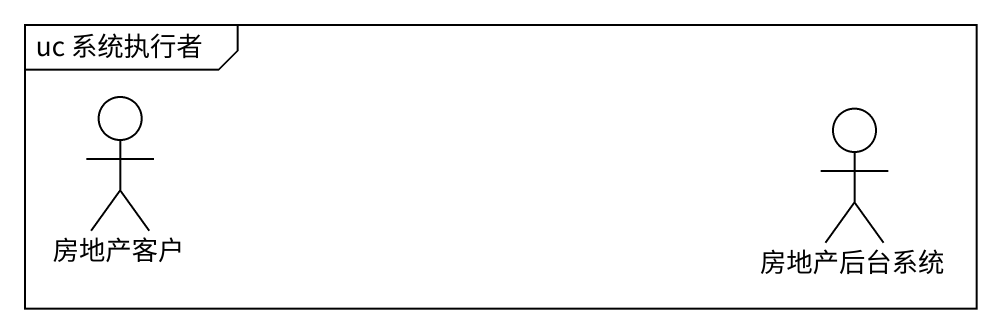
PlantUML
@startuml
mainframe uc 系统执行者
actor 房地产客户
actor 房地产后台系统
@enduml
